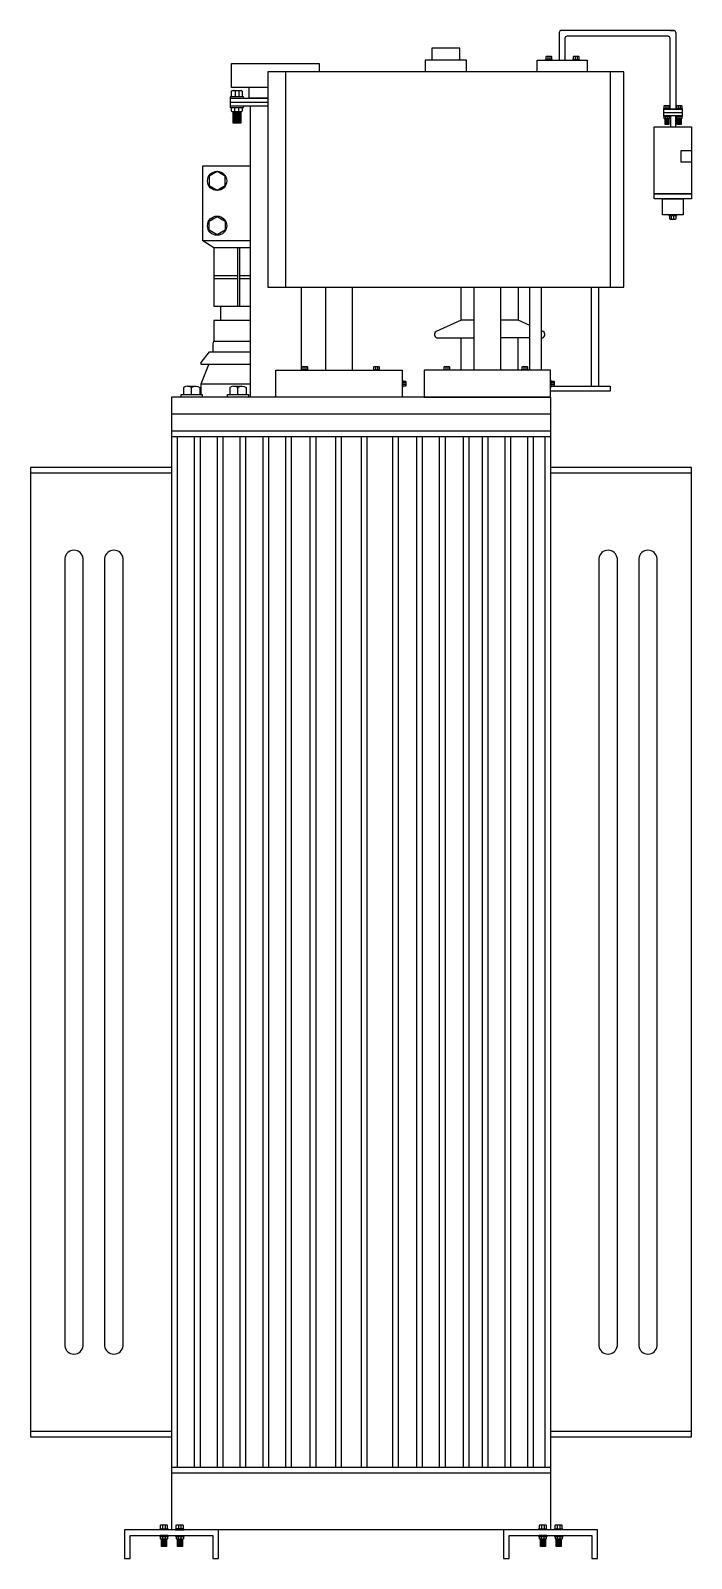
# Model space of a CAD drawing. Header units: millimetres. Extents: x 20927 to 53748, y 38421 to 54891.
# Drawn here: x 31033 to 32193, y 44419 to 47101 of the extents above; entities that cross this region are included whole.
import ezdxf

# ---------------------------------------------------------------- set-up
doc = ezdxf.new("R2010")
doc.units = ezdxf.units.MM
doc.linetypes.add('DASHEDX2', pattern=[1.5, 1, -0.5])
doc.layers.add('Btrans.', color=2, linetype='Continuous')
doc.layers.add('HIGHT', color=8, linetype='Continuous')

# ---------------------------------------------------------------- blocks, each defined once
blk = doc.blocks.new('A$C6F5A6055-flat-9')
at = {"layer": 'HIGHT'}
for p, q in [((0, 328.3), (0, 279.9)), ((201.8, 331.4), (3.1, 331.4)), ((194.8, 331.4), (201.8, 331.4)), ((204.9, 328.3), (204.9, 193.4)), ((10.1, 318.1), (10.1, 279.9)), ((191.7, 321.3), (13.3, 321.3)), ((194.8, 193.4), (194.8, 318.1)), ((183.9, 194.5), (194.4, 194.5)), ((194.4, 193.4), (183.9, 193.4)), ((194.4, 194.5), (184.4, 194.5)), ((184.5, 199.4), (185.1, 200)), ((184.5, 195.1), (184.5, 199.4)), ((185.1, 194.5), (184.5, 195.1)), ((185.1, 200), (187.4, 200)), ((185.1, 194.5), (193.2, 194.5)), ((186.2, 193.4), (192.1, 193.4)), ((186.8, 200), (187.4, 199.4)), ((187.4, 195.1), (186.8, 194.5)), ((187.4, 200), (190.9, 200)), ((188, 200), (187.4, 199.4)), ((187.4, 199.4), (187.4, 195.1)), ((187.4, 195.1), (188, 194.5)), ((190.3, 200), (190.9, 199.4)), ((190.9, 195.1), (190.3, 194.5)), ((190.9, 200), (193.2, 200)), ((191.5, 200), (190.9, 199.4)), ((190.9, 199.4), (190.9, 195.1)), ((190.9, 195.1), (191.5, 194.5)), ((193.2, 200), (193.8, 199.4)), ((193.8, 195.1), (193.2, 194.5)), ((193.8, 199.4), (193.8, 195.1)), ((204.9, 193.4), (194.8, 193.4)), ((205.4, 194.5), (215.9, 194.5)), ((215.9, 193.4), (205.4, 193.4)), ((215.9, 194.5), (205.9, 194.5)), ((206, 199.4), (206.6, 200)), ((206, 195.1), (206, 199.4)), ((206.6, 194.5), (206, 195.1)), ((206.6, 200), (208.9, 200)), ((206.6, 194.5), (214.7, 194.5)), ((207.7, 193.4), (213.6, 193.4)), ((208.3, 200), (208.9, 199.4)), ((208.9, 195.1), (208.3, 194.5)), ((209.5, 200), (208.9, 199.4)), ((208.9, 200), (212.4, 200)), ((208.9, 199.4), (208.9, 195.1)), ((208.9, 195.1), (209.5, 194.5)), ((211.8, 200), (212.4, 199.4)), ((212.4, 195.1), (211.8, 194.5)), ((213, 200), (212.4, 199.4)), ((212.4, 200), (214.7, 200)), ((212.4, 199.4), (212.4, 195.1)), ((212.4, 195.1), (213, 194.5)), ((214.7, 200), (215.3, 199.4)), ((215.3, 195.1), (214.7, 194.5)), ((215.3, 199.4), (215.3, 195.1)), ((183.8, 187.4), (215.9, 187.4)), ((183.9, 181.5), (194.4, 181.5)), ((194.4, 180.3), (183.9, 180.3)), ((184, 180.3), (193.9, 180.3)), ((184.5, 179.7), (185.1, 180.3)), ((184.5, 177.2), (184.5, 179.7)), ((185.1, 176.6), (184.5, 177.2)), ((193.2, 180.3), (185.1, 180.3)), ((187.4, 176.6), (185.1, 176.6)), ((185.8, 166.7), (185.8, 176.6)), ((192.5, 176.1), (185.8, 176.1)), ((192.5, 175.1), (185.8, 175.1)), ((192.5, 175.1), (185.8, 175.1)), ((192.5, 174.1), (185.8, 174.1)), ((192.5, 174.1), (185.8, 174.1)), ((192.5, 173), (185.8, 173)), ((192.5, 173), (185.8, 173)), ((192.5, 172), (185.8, 172)), ((192.5, 172), (185.8, 172)), ((192.5, 170.9), (185.8, 170.9)), ((192.5, 170.9), (185.8, 170.9)), ((192.5, 169.9), (185.8, 169.9)), ((192.5, 169.9), (185.8, 169.9)), ((192.5, 168.8), (185.8, 168.8)), ((192.5, 168.8), (185.8, 168.8)), ((192.5, 167.8), (185.8, 167.8)), ((192.5, 167.8), (185.8, 167.8)), ((192.5, 166.7), (185.8, 166.7)), ((192.1, 181.5), (186.2, 181.5)), ((187.4, 179.7), (186.8, 180.3)), ((186.8, 176.6), (187.4, 177.2)), ((187.4, 179.7), (188, 180.3)), ((187.4, 177.2), (187.4, 179.7)), ((188, 176.6), (187.4, 177.2)), ((190.9, 176.6), (187.4, 176.6)), ((190.9, 179.7), (190.3, 180.3)), ((190.3, 176.6), (190.9, 177.2)), ((190.9, 179.7), (191.5, 180.3)), ((190.9, 177.2), (190.9, 179.7)), ((191.5, 176.6), (190.9, 177.2)), ((193.2, 176.6), (190.9, 176.6)), ((192.5, 176.6), (192.5, 166.7)), ((193.2, 180.3), (193.8, 179.7)), ((193.8, 177.2), (193.2, 176.6)), ((193.8, 179.7), (193.8, 177.2)), ((195.3, 181.5), (195.3, 162.6)), ((204.4, 181.5), (204.4, 162.6)), ((205.4, 181.5), (215.9, 181.5)), ((215.9, 180.3), (205.4, 180.3)), ((205.5, 180.3), (215.4, 180.3)), ((206, 179.7), (206.6, 180.3)), ((206, 177.2), (206, 179.7)), ((206.6, 176.6), (206, 177.2)), ((214.7, 180.3), (206.6, 180.3)), ((208.9, 176.6), (206.6, 176.6)), ((207.3, 166.7), (207.3, 176.6)), ((214, 176.1), (207.3, 176.1)), ((214, 175.1), (207.3, 175.1)), ((214, 175.1), (207.3, 175.1)), ((214, 174.1), (207.3, 174.1)), ((214, 174.1), (207.3, 174.1)), ((214, 173), (207.3, 173)), ((214, 173), (207.3, 173)), ((214, 172), (207.3, 172)), ((214, 172), (207.3, 172)), ((214, 170.9), (207.3, 170.9)), ((214, 170.9), (207.3, 170.9)), ((214, 169.9), (207.3, 169.9)), ((214, 169.9), (207.3, 169.9)), ((214, 168.8), (207.3, 168.8)), ((214, 168.8), (207.3, 168.8)), ((214, 167.8), (207.3, 167.8)), ((214, 167.8), (207.3, 167.8)), ((214, 166.7), (207.3, 166.7)), ((213.6, 181.5), (207.7, 181.5)), ((208.9, 179.7), (208.3, 180.3)), ((208.3, 176.6), (208.9, 177.2)), ((208.9, 179.7), (209.5, 180.3)), ((208.9, 177.2), (208.9, 179.7)), ((209.5, 176.6), (208.9, 177.2)), ((212.4, 176.6), (208.9, 176.6)), ((212.4, 179.7), (211.8, 180.3)), ((211.8, 176.6), (212.4, 177.2)), ((212.4, 179.7), (213, 180.3)), ((212.4, 177.2), (212.4, 179.7)), ((213, 176.6), (212.4, 177.2)), ((214.7, 176.6), (212.4, 176.6)), ((214, 176.6), (214, 166.7)), ((214.7, 180.3), (215.3, 179.7)), ((215.3, 177.2), (214.7, 176.6)), ((215.3, 179.7), (215.3, 177.2)), ((205.8, 8), (193.1, 8)), ((193.1, 6.6), (205.8, 6.6)), ((205.7, 6.6), (193.8, 6.6)), ((194.6, 6.6), (193.9, 5.9)), ((193.9, 5.9), (193.9, 0.7)), ((193.9, 0.7), (194.6, 0)), ((194.6, 6.6), (204.4, 6.6)), ((196, 8), (203, 8)), ((197.4, 5.9), (196.7, 6.6)), ((196.7, 0), (197.4, 0.7)), ((197.4, 5.9), (198.1, 6.6)), ((197.4, 0.7), (197.4, 5.9)), ((198.1, 0), (197.4, 0.7)), ((201.5, 5.9), (200.8, 6.6)), ((200.8, 0), (201.5, 0.7)), ((201.5, 5.9), (202.2, 6.6)), ((201.5, 0.7), (201.5, 5.9)), ((202.2, 0), (201.5, 0.7)), ((205.1, 5.9), (204.4, 6.6)), ((204.4, 0), (205.1, 0.7)), ((205.1, 0.7), (205.1, 5.9)), ((194.6, 0), (197.4, 0)), ((197.4, 0), (201.5, 0)), ((201.5, 0), (204.4, 0))]:
    blk.add_line(p, q, dxfattribs=at)
for points in [[(183.8, 193.4), (215.9, 193.4), (215.9, 181.5), (183.8, 181.5)], [(166.9, 162.6), (232, 162.6), (232, 45), (166.9, 45)], [(166.9, 45), (232, 45), (232, 45), (166.9, 45)], [(166.9, 45), (232, 45), (232, 36), (166.9, 36)], [(181.5, 36), (217.4, 36), (217.4, 8), (181.5, 8)]]:
    blk.add_lwpolyline(points, close=True, dxfattribs=at)
blk.add_lwpolyline([(232, 100.6), (214.1, 100.6), (214.1, 120.8), (232, 120.8)], dxfattribs=at)
for centre, radius, start, end in [((3.1, 328.3), 3.12, 90, 180), ((201.8, 328.3), 3.12, 0, 90), ((13.3, 318.1), 3.12, 90, 180), ((191.7, 318.1), 3.12, 0, 90), ((183.8, 194), 0.591, 82.7348, 277.2652), ((194.5, 194), 0.591, 262.7348, 97.2652), ((205.3, 194), 0.591, 82.7348, 277.2652), ((216, 194), 0.591, 262.7348, 97.2652), ((183.8, 180.9), 0.591, 82.7348, 277.2652), ((194.5, 180.9), 0.591, 262.7348, 97.2652), ((205.3, 180.9), 0.591, 82.7348, 277.2652), ((216, 180.9), 0.591, 262.7348, 97.2652), ((193.1, 7.3), 0.709, 82.7348, 277.2652), ((205.9, 7.3), 0.709, 262.7348, 97.2652)]:
    blk.add_arc(centre, radius, start, end, dxfattribs=at)

msp = doc.modelspace()

# ---------------------------------------------------------------- linework, layer by layer
at = {"layer": 'Btrans.'}
for p, q in [((31280.2, 46457.9), (31280.2, 44468.7)), ((31945.3, 46457.9), (31280.3, 46457.9)), ((31945.2, 46457.9), (31945.2, 44468.7)), ((31945.2, 46427.9), (31280.2, 46427.9)), ((31945.2, 46397.9), (31280.2, 46397.9)), ((31945.2, 46387.9), (31280.2, 46387.9)), ((31280.2, 46324.1), (31032.7, 46324.1)), ((32192.7, 46324.1), (31945.2, 46324.1)), ((31032.7, 44642.1), (31280.2, 44642.1)), ((31945.2, 44642.1), (32192.7, 44642.1)), ((31280.2, 44578.7), (31945.2, 44578.7)), ((31280.2, 44568.7), (31945.2, 44568.7))]:
    msp.add_line(p, q, dxfattribs=at)
for points in [[(31280.2, 46334.1), (31032.7, 46334.1), (31032.7, 44632.1), (31280.2, 44632.1)], [(31945.2, 44632.1), (32192.7, 44632.1), (32192.7, 46334.1), (31945.2, 46334.1)], [(31862.7, 44468.7), (31862.7, 44418.7), (31872.7, 44418.7), (31872.7, 44458.7), (32017.7, 44458.7), (32017.7, 44418.7), (32027.7, 44418.7), (32027.7, 44468.7), (31197.7, 44468.7), (31197.7, 44418.7), (31207.7, 44418.7), (31207.7, 44458.7), (31352.7, 44458.7), (31352.7, 44418.7), (31362.7, 44418.7), (31362.7, 44468.7)]]:
    msp.add_lwpolyline(points, dxfattribs=at)
at = {"layer": 'HIGHT'}
for p, q in [((31941.3, 47056.2), (31940.7, 47055.6)), ((31943.6, 47056.2), (31944.2, 47055.6)), ((31989.4, 47056.2), (31988.8, 47055.6)), ((31991.7, 47056.2), (31992.3, 47055.6)), ((31940.7, 47051.3), (31940.1, 47050.7)), ((31944.2, 47051.3), (31943.6, 47050.7)), ((31988.8, 47051.3), (31988.2, 47050.7)), ((31992.3, 47051.3), (31991.7, 47050.7)), ((31391.6, 46994.9), (31391.6, 46986.3)), ((31398.5, 46994.9), (31398.5, 46986.3)), ((31401.7, 46957.8), (31388.2, 46957.8)), ((31401.7, 46955.8), (31388.2, 46955.8)), ((31401.7, 46953.7), (31388.2, 46953.7)), ((31401.7, 46951.6), (31388.2, 46951.6)), ((31401.7, 46949.5), (31388.2, 46949.5)), ((31401.7, 46947.4), (31388.2, 46947.4)), ((31391.5, 46959.9), (31391.5, 46965)), ((31398.4, 46959.9), (31398.4, 46965)), ((31401.7, 46945.3), (31388.2, 46945.3)), ((31401.7, 46943.2), (31388.2, 46943.2)), ((31401.7, 46941.1), (31388.2, 46941.1)), ((31354.6, 46719.9), (31335.2, 46732.4)), ((31395.8, 46719.9), (31395.8, 46617.4)), ((31399.6, 46719.9), (31399.6, 46617.4)), ((31354.6, 46671.3), (31395.8, 46671.3)), ((31354.6, 46666.1), (31395.8, 46666.1)), ((31399.6, 46671.3), (31418.8, 46671.3)), ((31399.6, 46666.1), (31418.8, 46666.1)), ((31908.9, 46583.7), (31888.5, 46592.8)), ((31788.5, 46504.8), (31788.5, 46561.6)), ((31908.9, 46561.6), (31857.9, 46561.6)), ((31888.5, 46504.8), (31888.5, 46561.6)), ((31332.1, 46481.2), (31345.8, 46514.9)), ((31513.2, 46511.4), (31512.6, 46510.8)), ((31512.6, 46506.5), (31513.2, 46505.9)), ((31516.1, 46510.8), (31516.1, 46506.5)), ((31638.4, 46510.8), (31638.4, 46506.5)), ((31641.2, 46511.4), (31641.8, 46510.8)), ((31641.8, 46506.5), (31641.2, 46505.9)), ((31761.6, 46510.8), (31761.6, 46506.5)), ((31765, 46510.8), (31765, 46506.5)), ((31898.6, 46510.8), (31898.6, 46506.5)), ((31902.1, 46510.8), (31902.1, 46506.5)), ((31308.3, 46476.8), (31322.7, 46476.8)), ((31389.5, 46476.8), (31404, 46476.8)), ((31691, 46483), (31686.7, 46483)), ((31691, 46479.6), (31686.7, 46479.6)), ((31951.3, 46483), (31947, 46483)), ((31951.3, 46479.6), (31947, 46479.6)), ((31290.2, 46387.9), (31290.2, 44578.3)), ((31320.2, 46387.9), (31320.2, 44578.3)), ((31330.2, 46387.9), (31330.2, 44578.3)), ((31360.2, 46387.9), (31360.2, 44578.3)), ((31370.2, 46387.9), (31370.2, 44578.3)), ((31400.2, 46387.9), (31400.2, 44578.3)), ((31410.2, 46387.9), (31410.2, 44578.3)), ((31440.2, 46387.9), (31440.2, 44578.3)), ((31450.2, 46387.9), (31450.2, 44578.3)), ((31480.2, 46387.9), (31480.2, 44578.3)), ((31490.2, 46387.9), (31490.2, 44578.3)), ((31523.2, 46387.9), (31523.2, 44578.3)), ((31533.2, 46387.9), (31533.2, 44578.3)), ((31568.2, 46387.9), (31568.2, 44578.3)), ((31578.2, 46387.9), (31578.2, 44578.3)), ((31613.2, 46387.9), (31613.2, 44578.3)), ((31623.2, 46387.9), (31623.2, 44578.3)), ((31668.2, 46389), (31668.2, 44579.4)), ((31678.2, 46389), (31678.2, 44579.4)), ((31710.2, 46387.9), (31710.2, 44578.3)), ((31720.2, 46387.9), (31720.2, 44578.3)), ((31750.2, 46387.9), (31750.2, 44578.3)), ((31760.2, 46387.9), (31760.2, 44578.3)), ((31792.2, 46387.9), (31792.2, 44578.3)), ((31802.2, 46387.9), (31802.2, 44578.3)), ((31825.2, 46387.9), (31825.2, 44578.3)), ((31835.2, 46387.9), (31835.2, 44578.3)), ((31865.2, 46387.9), (31865.2, 44578.3)), ((31875.2, 46387.9), (31875.2, 44578.3)), ((31905.2, 46387.9), (31905.2, 44578.3)), ((31915.2, 46387.9), (31915.2, 44578.3)), ((31935.2, 46387.9), (31935.2, 44578.3)), ((31271.4, 44451.9), (31262.7, 44451.9)), ((31263.9, 44477.8), (31264.6, 44477.1)), ((31264.8, 44456.4), (31265.6, 44457.2)), ((31265.6, 44452.4), (31264.8, 44453.2)), ((31268.3, 44477.8), (31269.1, 44477.1)), ((31269.3, 44453.2), (31269.3, 44456.4)), ((31299.2, 44451.7), (31290.6, 44451.7)), ((31292.2, 44471.2), (31291.5, 44470.5)), ((31292.7, 44453), (31292.7, 44456.3)), ((31296.7, 44471.2), (31297.4, 44470.5)), ((31297.1, 44456.3), (31297.9, 44457.1)), ((31297.9, 44452.3), (31297.1, 44453)), ((31936.4, 44451.9), (31927.7, 44451.9)), ((31928.9, 44477.8), (31929.6, 44477.1)), ((31929.8, 44453.2), (31929.8, 44456.4)), ((31933.3, 44477.8), (31934.1, 44477.1)), ((31934.3, 44456.4), (31935, 44457.2)), ((31935, 44452.4), (31934.3, 44453.2)), ((31964.2, 44451.7), (31955.6, 44451.7)), ((31957.2, 44471.2), (31956.5, 44470.5)), ((31957.7, 44453), (31957.7, 44456.3)), ((31961.7, 44471.2), (31962.4, 44470.5)), ((31962.1, 44456.3), (31962.9, 44457.1)), ((31962.9, 44452.3), (31962.1, 44453)), ((31271.4, 44450.5), (31262.7, 44450.5)), ((31271.4, 44449.2), (31262.7, 44449.2)), ((31271.4, 44447.8), (31262.7, 44447.8)), ((31271.4, 44446.5), (31262.7, 44446.5)), ((31271.4, 44445.2), (31262.7, 44445.2)), ((31271.4, 44443.8), (31262.7, 44443.8)), ((31271.4, 44442.5), (31262.7, 44442.5)), ((31271.4, 44441.1), (31262.7, 44441.1)), ((31299.2, 44450.4), (31290.6, 44450.4)), ((31299.2, 44449.1), (31290.6, 44449.1)), ((31299.2, 44447.7), (31290.6, 44447.7)), ((31299.2, 44446.4), (31290.6, 44446.4)), ((31299.2, 44445), (31290.6, 44445)), ((31299.2, 44443.7), (31290.6, 44443.7)), ((31299.2, 44442.4), (31290.6, 44442.4)), ((31299.2, 44441), (31290.6, 44441)), ((31936.4, 44450.5), (31927.7, 44450.5)), ((31936.4, 44449.2), (31927.7, 44449.2)), ((31936.4, 44447.8), (31927.7, 44447.8)), ((31936.4, 44446.5), (31927.7, 44446.5)), ((31936.4, 44445.2), (31927.7, 44445.2)), ((31936.4, 44443.8), (31927.7, 44443.8)), ((31936.4, 44442.5), (31927.7, 44442.5)), ((31936.4, 44441.1), (31927.7, 44441.1)), ((31964.2, 44450.4), (31955.6, 44450.4)), ((31964.2, 44449.1), (31955.6, 44449.1)), ((31964.2, 44447.7), (31955.6, 44447.7)), ((31964.2, 44446.4), (31955.6, 44446.4)), ((31964.2, 44445), (31955.6, 44445)), ((31964.2, 44443.7), (31955.6, 44443.7)), ((31964.2, 44442.4), (31955.6, 44442.4)), ((31964.2, 44441), (31955.6, 44441))]:
    msp.add_line(p, q, dxfattribs=at)
at = {"layer": 'HIGHT', "linetype": 'DASHEDX2'}
for p, q in [((31480.5, 47028.7), (31480.5, 46650.8)), ((32050.8, 46650.8), (32050.8, 47028.7))]:
    msp.add_line(p, q, dxfattribs=at)
at = {"layer": 'HIGHT'}
for points in [[(31786.5, 47049.6), (31786.5, 47070.5), (31737.1, 47070.5), (31737.1, 47049.6)], [(31938.4, 47050.7), (31937.8, 47051.3), (31937.8, 47055.6), (31938.4, 47056.2), (31946.5, 47056.2), (31947.1, 47055.6), (31947.1, 47051.3), (31946.5, 47050.7)], [(31940.1, 47056.2), (31940.7, 47055.6), (31940.7, 47051.3), (31941.3, 47050.7)], [(31944.8, 47056.2), (31944.2, 47055.6), (31944.2, 47051.3), (31944.8, 47050.7)], [(31986.5, 47050.7), (31985.9, 47051.3), (31985.9, 47055.6), (31986.5, 47056.2), (31994.6, 47056.2), (31995.2, 47055.6), (31995.2, 47051.3), (31994.6, 47050.7)], [(31988.2, 47056.2), (31988.8, 47055.6), (31988.8, 47051.3), (31989.4, 47050.7)], [(31992.9, 47056.2), (31992.3, 47055.6), (31992.3, 47051.3), (31992.9, 47050.7)], [(31449.3, 47001.1), (31385.2, 47001.1), (31385.2, 47043.7), (31539.1, 47043.7), (31539.1, 47028.7)], [(31798.2, 47028.7), (31798.2, 47049.6), (31725.4, 47049.6), (31725.4, 47028.7)], [(31921.9, 47028.7), (31921.9, 47049.6), (32009.7, 47049.6), (32009.7, 47028.7)], [(31449.3, 46982.8), (31416.7, 46982.8), (31416.7, 47001.1)], [(31449.3, 46968.7), (31383.5, 46968.7), (31383.5, 46982.8), (31449.3, 46982.8)], [(31383.5, 46975.8), (31449.3, 46975.8)], [(31386.9, 46985.2), (31385.7, 46986.3), (31385.7, 46994.9), (31386.9, 46996.1), (31403.2, 46996.1), (31404.4, 46994.9), (31404.4, 46986.3), (31403.2, 46985.2)], [(31392.8, 46996.1), (31391.6, 46994.9), (31390.4, 46996.1)], [(31390.4, 46985.2), (31391.6, 46986.3), (31392.8, 46985.2)], [(31399.7, 46996.1), (31398.5, 46994.9), (31397.3, 46996.1)], [(31397.3, 46985.2), (31398.5, 46986.3), (31399.7, 46985.2)], [(31403.1, 46966.2), (31404.2, 46965), (31404.2, 46959.9), (31403.1, 46958.7), (31386.8, 46958.7), (31385.6, 46959.9), (31385.6, 46965), (31386.8, 46966.2)], [(31401.7, 46958.7), (31401.7, 46939), (31388.2, 46939), (31388.2, 46958.7)], [(31390.3, 46966.2), (31391.5, 46965), (31392.6, 46966.2)], [(31392.6, 46958.7), (31391.5, 46959.9), (31390.3, 46958.7)], [(31397.2, 46966.2), (31398.4, 46965), (31399.6, 46966.2)], [(31399.6, 46958.7), (31398.4, 46959.9), (31397.2, 46958.7)], [(31463.4, 46457.9), (31463.4, 46504.8), (31685, 46504.8), (31685, 46457.9), (31418.8, 46457.9), (31418.8, 46968.7)], [(31418.8, 46732.4), (31335.2, 46732.4), (31335.2, 46863.7), (31418.8, 46863.7)], [(31418.8, 46719.9), (31354.6, 46719.9), (31354.6, 46617.4), (31418.8, 46617.4)], [(31507.9, 46650.8), (31507.9, 46504.8)], [(31550.7, 46650.8), (31550.7, 46504.8)], [(31597.6, 46504.8), (31597.6, 46650.8)], [(31811, 46592.8), (31788.5, 46592.8), (31788.5, 46650.8)], [(31811, 46650.8), (31811, 46504.8)], [(31857.9, 46504.8), (31857.9, 46650.8)], [(31888.5, 46650.8), (31888.5, 46592.8), (31857.9, 46592.8)], [(31908.9, 46504.8), (31908.9, 46650.8)], [(31929.1, 46650.8), (31929.1, 46504.8)], [(32017.5, 46476.9), (32017.5, 46650.8)], [(32029.4, 46650.8), (32029.4, 46476.9)], [(31368.1, 46617.5), (31366.4, 46615.8), (31366.4, 46592.4)], [(31418.8, 46592.3), (31354.6, 46592.4), (31354.6, 46556.2), (31418.8, 46556.2)], [(31353.3, 46537.4), (31353.3, 46551.2), (31354.6, 46556.2)], [(31418.8, 46514.9), (31332.1, 46514.9), (31332.1, 46518.7), (31347.1, 46537.4), (31418.8, 46537.4)], [(31510.3, 46505.9), (31509.7, 46506.5), (31509.7, 46510.8), (31510.3, 46511.4), (31518.4, 46511.4), (31519, 46510.8), (31519, 46506.5), (31518.4, 46505.9)], [(31512, 46511.4), (31512.6, 46510.8), (31512.6, 46506.5), (31512, 46505.9)], [(31516.7, 46511.4), (31516.1, 46510.8), (31515.5, 46511.4)], [(31515.5, 46505.9), (31516.1, 46506.5), (31516.7, 46505.9)], [(31636, 46505.9), (31635.4, 46506.5), (31635.4, 46510.8), (31636, 46511.4), (31644.2, 46511.4), (31644.7, 46510.8), (31644.7, 46506.5), (31644.2, 46505.9)], [(31637.8, 46511.4), (31638.4, 46510.8), (31638.9, 46511.4)], [(31638.9, 46505.9), (31638.4, 46506.5), (31637.8, 46505.9)], [(31642.4, 46511.4), (31641.8, 46510.8), (31641.8, 46506.5), (31642.4, 46505.9)], [(31759.2, 46505.9), (31758.7, 46506.5), (31758.7, 46510.8), (31759.2, 46511.4), (31767.4, 46511.4), (31768, 46510.8), (31768, 46506.5), (31767.4, 46505.9)], [(31761, 46511.4), (31761.6, 46510.8), (31762.2, 46511.4)], [(31762.2, 46505.9), (31761.6, 46506.5), (31761, 46505.9)], [(31765.6, 46511.4), (31765, 46510.8), (31764.5, 46511.4)], [(31764.5, 46505.9), (31765, 46506.5), (31765.6, 46505.9)], [(31896.3, 46505.9), (31895.7, 46506.5), (31895.7, 46510.8), (31896.3, 46511.4), (31904.4, 46511.4), (31905, 46510.8), (31905, 46506.5), (31904.4, 46505.9)], [(31898, 46511.4), (31898.6, 46510.8), (31899.2, 46511.4)], [(31899.2, 46505.9), (31898.6, 46506.5), (31898, 46505.9)], [(31902.7, 46511.4), (31902.1, 46510.8), (31901.5, 46511.4)], [(31901.5, 46505.9), (31902.1, 46506.5), (31902.7, 46505.9)], [(31332.1, 46462.1), (31332.1, 46481.2), (31418.8, 46481.2)], [(31686.2, 46485.4), (31686.7, 46486), (31691, 46486), (31691.6, 46485.4), (31691.6, 46477.2), (31691, 46476.7), (31686.7, 46476.7), (31686.2, 46477.2)], [(31686.2, 46482.5), (31686.7, 46483), (31686.2, 46483.6)], [(31686.2, 46480.2), (31686.7, 46479.6), (31686.2, 46479)], [(31691.6, 46483.6), (31691, 46483), (31691.6, 46482.5)], [(31691.6, 46479), (31691, 46479.6), (31691.6, 46480.2)], [(31945.2, 46476.9), (32050.3, 46476.9), (32050.3, 46468.4), (31945.2, 46468.4)], [(31946.4, 46485.4), (31947, 46486), (31951.3, 46486), (31951.9, 46485.4), (31951.9, 46477.2), (31951.3, 46476.7), (31947, 46476.7), (31946.4, 46477.2)], [(31946.4, 46482.5), (31947, 46483), (31946.4, 46483.6)], [(31946.4, 46480.2), (31947, 46479.6), (31946.4, 46479)], [(31951.9, 46483.6), (31951.3, 46483), (31951.9, 46482.5)], [(31951.9, 46479), (31951.3, 46479.6), (31951.9, 46480.2)], [(31297.1, 46457.9), (31297.1, 46462.1), (31333.9, 46462.1), (31333.9, 46457.9)], [(31378.4, 46457.9), (31378.4, 46462.1), (31415.1, 46462.1), (31415.1, 46457.9)], [(31261.6, 44470.5), (31260.9, 44471.2), (31260.9, 44477.1), (31261.6, 44477.8), (31272.1, 44477.8), (31272.8, 44477.1), (31272.8, 44471.2), (31272.1, 44470.5)], [(31272.3, 44457.2), (31273, 44456.4), (31273, 44453.2), (31272.3, 44452.4), (31261.8, 44452.4), (31261.1, 44453.2), (31261.1, 44456.4), (31261.8, 44457.2)], [(31271.4, 44452.4), (31271.4, 44439.8), (31262.7, 44439.8), (31262.7, 44452.4)], [(31265.4, 44470.5), (31264.6, 44471.2), (31263.9, 44470.5)], [(31264.1, 44452.4), (31264.8, 44453.2), (31264.8, 44456.4), (31264.1, 44457.2)], [(31265.4, 44477.8), (31264.6, 44477.1), (31264.6, 44471.2)], [(31268.3, 44470.5), (31269.1, 44471.2), (31269.8, 44470.5)], [(31270, 44457.2), (31269.3, 44456.4), (31268.5, 44457.2)], [(31268.5, 44452.4), (31269.3, 44453.2), (31270, 44452.4)], [(31269.8, 44477.8), (31269.1, 44477.1), (31269.1, 44471.2)], [(31289.2, 44470.5), (31288.5, 44471.2), (31288.5, 44477.1), (31289.2, 44477.8), (31299.7, 44477.8), (31300.4, 44477.1), (31300.4, 44471.2), (31299.7, 44470.5)], [(31300.1, 44457.1), (31300.9, 44456.3), (31300.9, 44453), (31300.1, 44452.3), (31289.7, 44452.3), (31288.9, 44453), (31288.9, 44456.3), (31289.7, 44457.1)], [(31299.2, 44452.3), (31299.2, 44439.7), (31290.6, 44439.7), (31290.6, 44452.3)], [(31291.5, 44477.8), (31292.2, 44477.1), (31293, 44477.8)], [(31291.9, 44457.1), (31292.7, 44456.3), (31293.4, 44457.1)], [(31293.4, 44452.3), (31292.7, 44453), (31291.9, 44452.3)], [(31292.2, 44477.1), (31292.2, 44471.2), (31293, 44470.5)], [(31295.9, 44477.8), (31296.7, 44477.1), (31297.4, 44477.8)], [(31296.7, 44477.1), (31296.7, 44471.2), (31295.9, 44470.5)], [(31296.4, 44452.3), (31297.1, 44453), (31297.1, 44456.3), (31296.4, 44457.1)], [(31926.6, 44470.5), (31925.9, 44471.2), (31925.9, 44477.1), (31926.6, 44477.8), (31937.1, 44477.8), (31937.8, 44477.1), (31937.8, 44471.2), (31937.1, 44470.5)], [(31937.3, 44457.2), (31938, 44456.4), (31938, 44453.2), (31937.3, 44452.4), (31926.8, 44452.4), (31926.1, 44453.2), (31926.1, 44456.4), (31926.8, 44457.2)], [(31936.4, 44452.4), (31936.4, 44439.8), (31927.7, 44439.8), (31927.7, 44452.4)], [(31930.4, 44470.5), (31929.6, 44471.2), (31928.9, 44470.5)], [(31929.1, 44457.2), (31929.8, 44456.4), (31930.6, 44457.2)], [(31930.6, 44452.4), (31929.8, 44453.2), (31929.1, 44452.4)], [(31930.4, 44477.8), (31929.6, 44477.1), (31929.6, 44471.2)], [(31933.3, 44470.5), (31934.1, 44471.2), (31934.8, 44470.5)], [(31933.5, 44452.4), (31934.3, 44453.2), (31934.3, 44456.4), (31933.5, 44457.2)], [(31934.8, 44477.8), (31934.1, 44477.1), (31934.1, 44471.2)], [(31954.2, 44470.5), (31953.5, 44471.2), (31953.5, 44477.1), (31954.2, 44477.8), (31964.7, 44477.8), (31965.4, 44477.1), (31965.4, 44471.2), (31964.7, 44470.5)], [(31965.1, 44457.1), (31965.9, 44456.3), (31965.9, 44453), (31965.1, 44452.3), (31954.7, 44452.3), (31953.9, 44453), (31953.9, 44456.3), (31954.7, 44457.1)], [(31964.2, 44452.3), (31964.2, 44439.7), (31955.6, 44439.7), (31955.6, 44452.3)], [(31956.5, 44477.8), (31957.2, 44477.1), (31958, 44477.8)], [(31956.9, 44457.1), (31957.7, 44456.3), (31958.4, 44457.1)], [(31958.4, 44452.3), (31957.7, 44453), (31956.9, 44452.3)], [(31957.2, 44477.1), (31957.2, 44471.2), (31958, 44470.5)], [(31960.9, 44477.8), (31961.7, 44477.1), (31962.4, 44477.8)], [(31961.7, 44477.1), (31961.7, 44471.2), (31960.9, 44470.5)], [(31961.4, 44452.3), (31962.1, 44453), (31962.1, 44456.3), (31961.4, 44457.1)]]:
    msp.add_lwpolyline(points, dxfattribs=at)
for points in [[(32074.3, 47028.7), (31449.3, 47028.7), (31449.3, 46650.8), (32074.3, 46650.8)], [(31374.2, 46845.5), (31360.2, 46853.6), (31346.2, 46845.5), (31346.2, 46829.4), (31360.2, 46821.3), (31374.2, 46829.4)], [(31374.2, 46750.6), (31360.2, 46742.5), (31346.2, 46750.6), (31346.2, 46766.8), (31360.2, 46774.9), (31374.2, 46766.8)], [(31945.2, 46457.9), (31945.2, 46504.8), (31723.6, 46504.8), (31723.6, 46457.9)]]:
    msp.add_lwpolyline(points, close=True, dxfattribs=at)
for points in [[(31947.7, 47049.6, 1.135579), (31947.7, 47050.7), (31937.2, 47050.7, 1.135579), (31937.2, 47049.6)], [(31985.3, 47049.6, -1.135579), (31985.3, 47050.7), (31995.8, 47050.7, -1.135579), (31995.8, 47049.6)], [(31405.6, 46982.8, 1.135579), (31405.6, 46985.2), (31384.5, 46985.2, 1.135579), (31384.5, 46982.8)], [(31788.5, 46592.8), (31744.6, 46573.1, 0.753517), (31747.9, 46561.6), (31811, 46561.6)], [(31929.1, 46561.6), (31929.2, 46561.6, 0.753517), (31932.5, 46573.1), (31929.1, 46574.6)], [(31519.6, 46504.8, 1.135579), (31519.6, 46505.9), (31509.1, 46505.9, 1.135579), (31509.1, 46504.8)], [(31645.4, 46504.8, 1.135579), (31645.4, 46505.9), (31634.8, 46505.9, 1.135579), (31634.8, 46504.8)], [(31758, 46504.8, -1.135579), (31758, 46505.9), (31768.6, 46505.9, -1.135579), (31768.6, 46504.8)], [(31905.6, 46504.8, 1.135579), (31905.6, 46505.9), (31895.1, 46505.9, 1.135579), (31895.1, 46504.8)], [(31315.5, 46474.8, 0.27283), (31301.1, 46474.8), (31301.1, 46462.1)], [(31315.5, 46462.1), (31315.5, 46474.8, -0.27283), (31329.9, 46474.8), (31329.9, 46462.1)], [(31396.8, 46462.1), (31396.8, 46474.8, 0.27283), (31382.3, 46474.8), (31382.3, 46462.1)], [(31396.8, 46474.8, -0.27283), (31411.2, 46474.8), (31411.2, 46462.1)], [(31685, 46476, 1.135579), (31686.2, 46476), (31686.2, 46486.6, 1.135579), (31685, 46486.6)], [(31945.2, 46476, 1.135579), (31946.4, 46476), (31946.4, 46486.6, 1.135579), (31945.2, 46486.6)]]:
    msp.add_lwpolyline(points, format="xyb", dxfattribs=at)
for points in [[(31384.4, 46966.2), (31405.5, 46966.2, 1.135579), (31405.5, 46968.5), (31384.4, 46968.5, 1.135579)], [(31092.7, 46174.4), (31092.7, 44791.8, 0.88471), (31125.2, 44791.8), (31125.2, 46174.4, 0.88471)], [(31162.7, 46174.4), (31162.7, 44791.8, 0.88471), (31195.2, 44791.8), (31195.2, 46174.4, 0.88471)], [(32030.2, 46174.4), (32030.2, 44791.8, 0.88471), (32062.7, 44791.8), (32062.7, 46174.4, 0.88471)], [(32100.2, 46174.4), (32100.2, 44791.8, 0.88471), (32132.7, 44791.8), (32132.7, 46174.4, 0.88471)], [(31273.6, 44468.7), (31260.1, 44468.7, -0.940941), (31260.1, 44470.5), (31273.6, 44470.5, -0.940941)], [(31260.3, 44458.7, 1.149236), (31260.3, 44457.2), (31273.8, 44457.2, 1.149236), (31273.8, 44458.7)], [(31287.7, 44470.5, 0.940941), (31287.7, 44468.7), (31301.2, 44468.7, 0.940941), (31301.2, 44470.5)], [(31288.2, 44458.5, 1.149236), (31288.2, 44457.1), (31301.7, 44457.1, 1.149236), (31301.7, 44458.5)], [(31925.1, 44468.7, -0.940941), (31925.1, 44470.5), (31938.6, 44470.5, -0.940941), (31938.6, 44468.7)], [(31925.3, 44458.7, 1.149236), (31925.3, 44457.2), (31938.8, 44457.2, 1.149236), (31938.8, 44458.7)], [(31966.2, 44468.7), (31952.7, 44468.7, -0.940941), (31952.7, 44470.5), (31966.2, 44470.5, -0.940941)], [(31953.2, 44458.5, 1.149236), (31953.2, 44457.1), (31966.7, 44457.1, 1.149236), (31966.7, 44458.5)]]:
    msp.add_lwpolyline(points, format="xyb", close=True, dxfattribs=at)
for centre in [(31360.2, 46837.4), (31360.2, 46758.7)]:
    msp.add_circle(centre, 16.9, dxfattribs=at)

# ---------------------------------------------------------------- block references
msp.add_blockref('A$C6F5A6055-flat-9', (31960.6, 46769.9))

doc.saveas('drawing.dxf')
